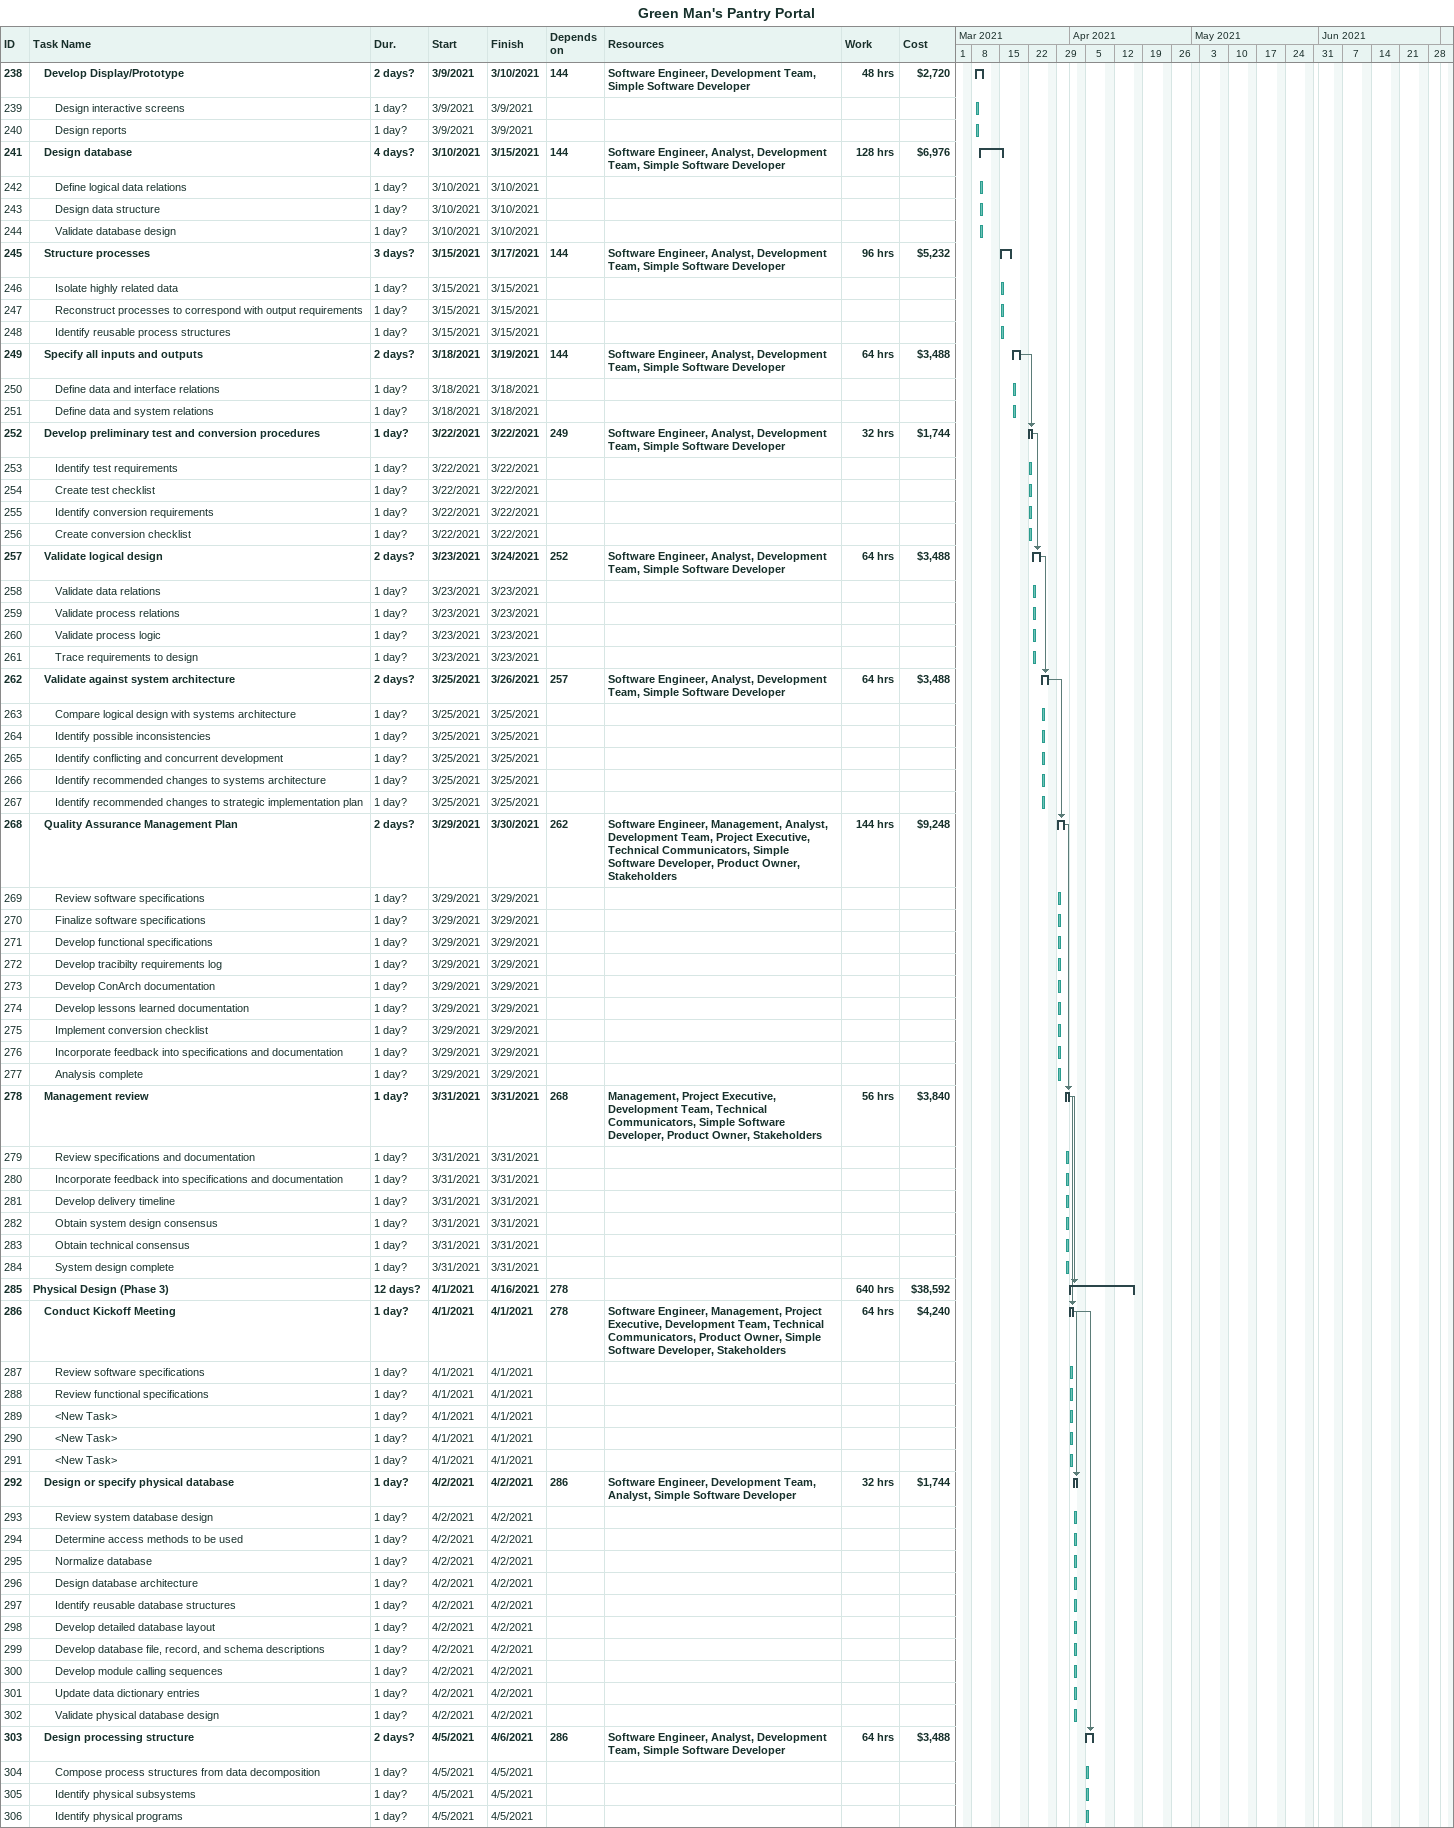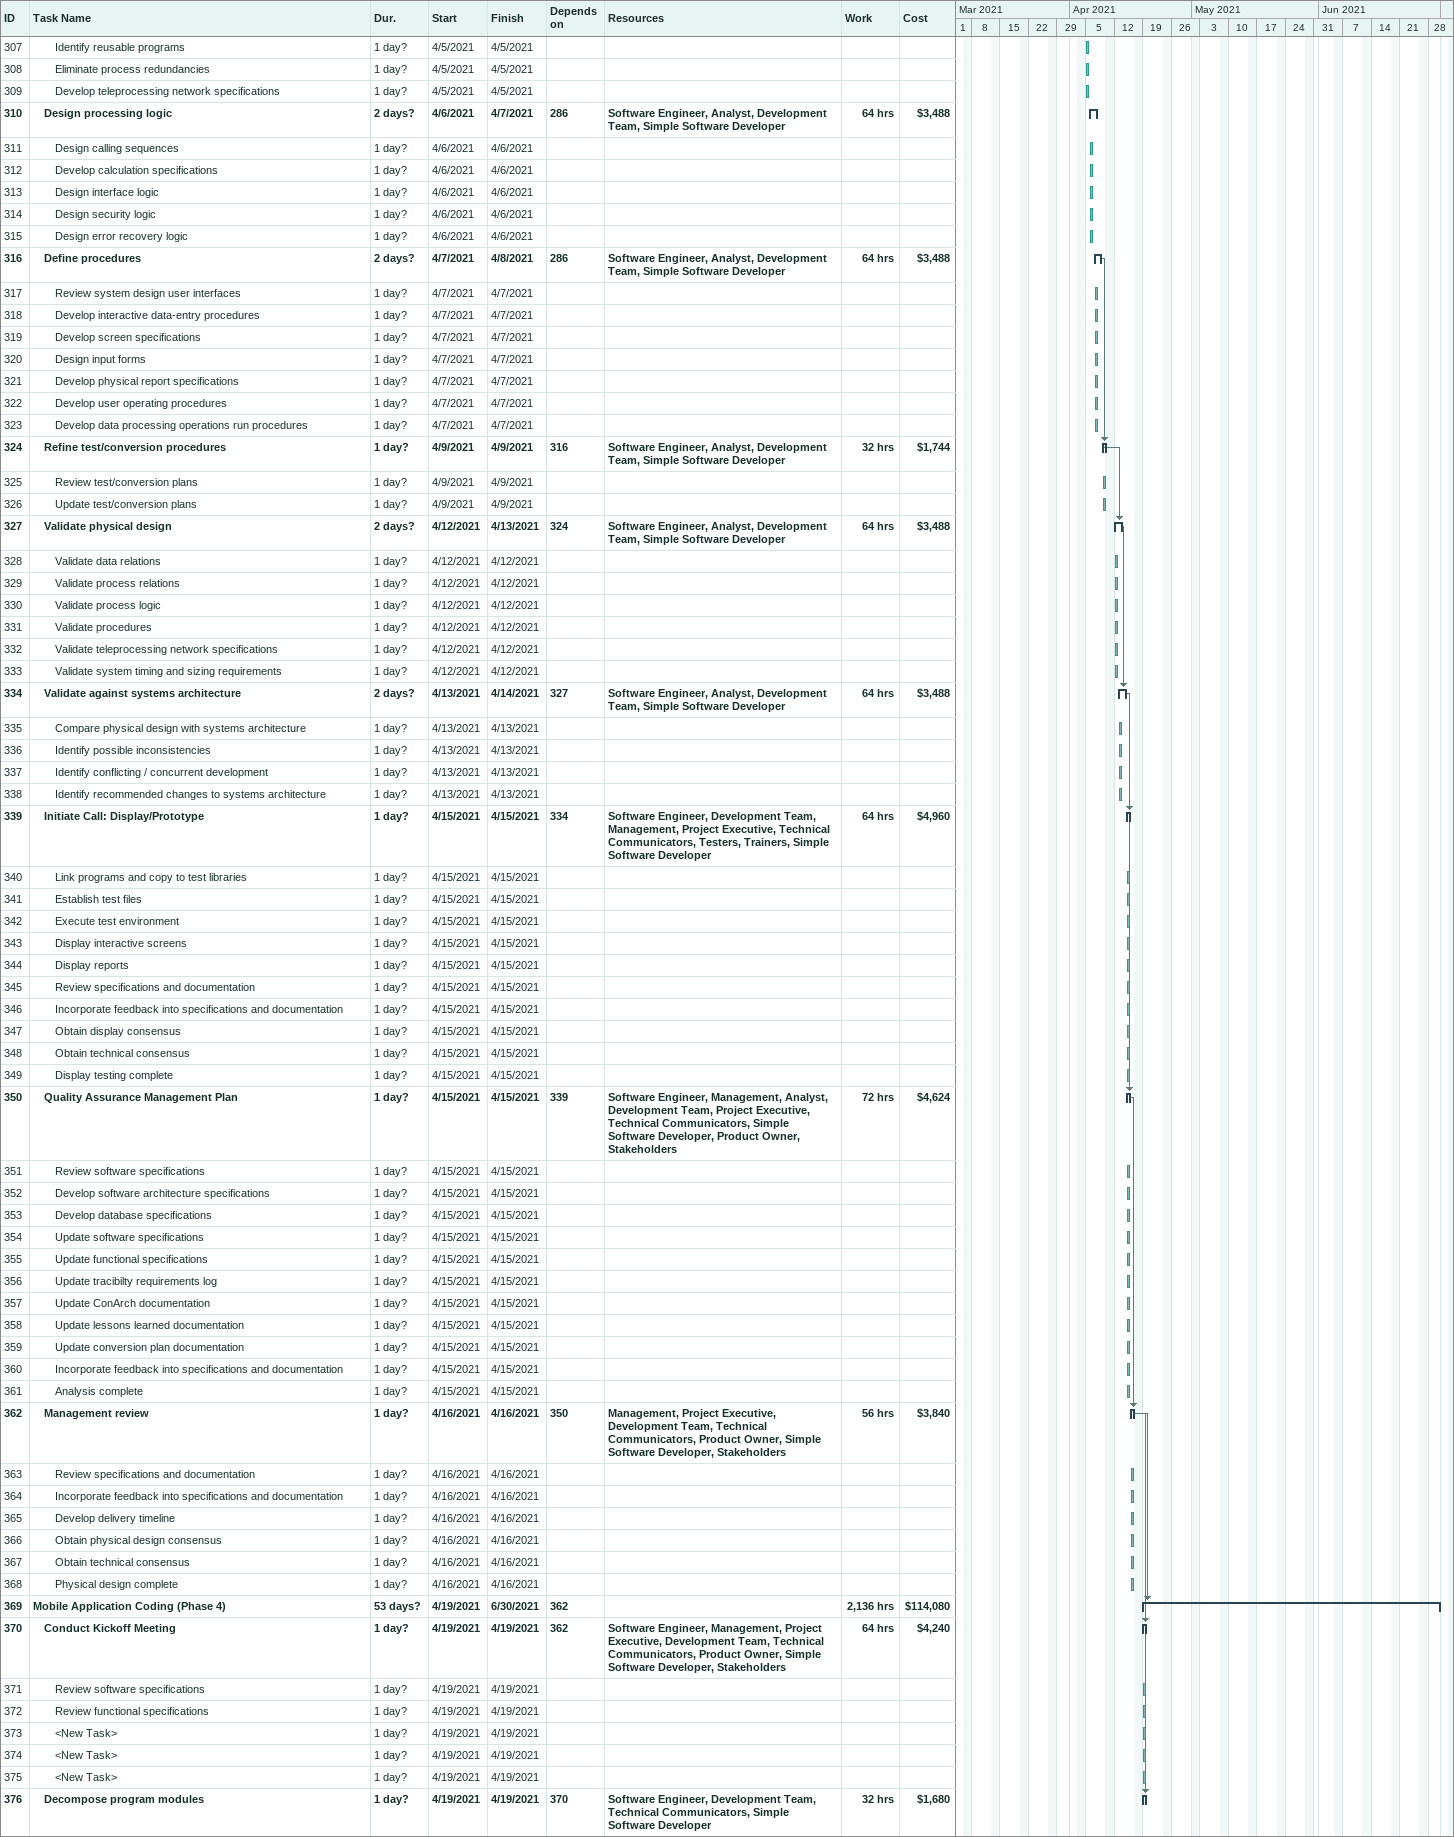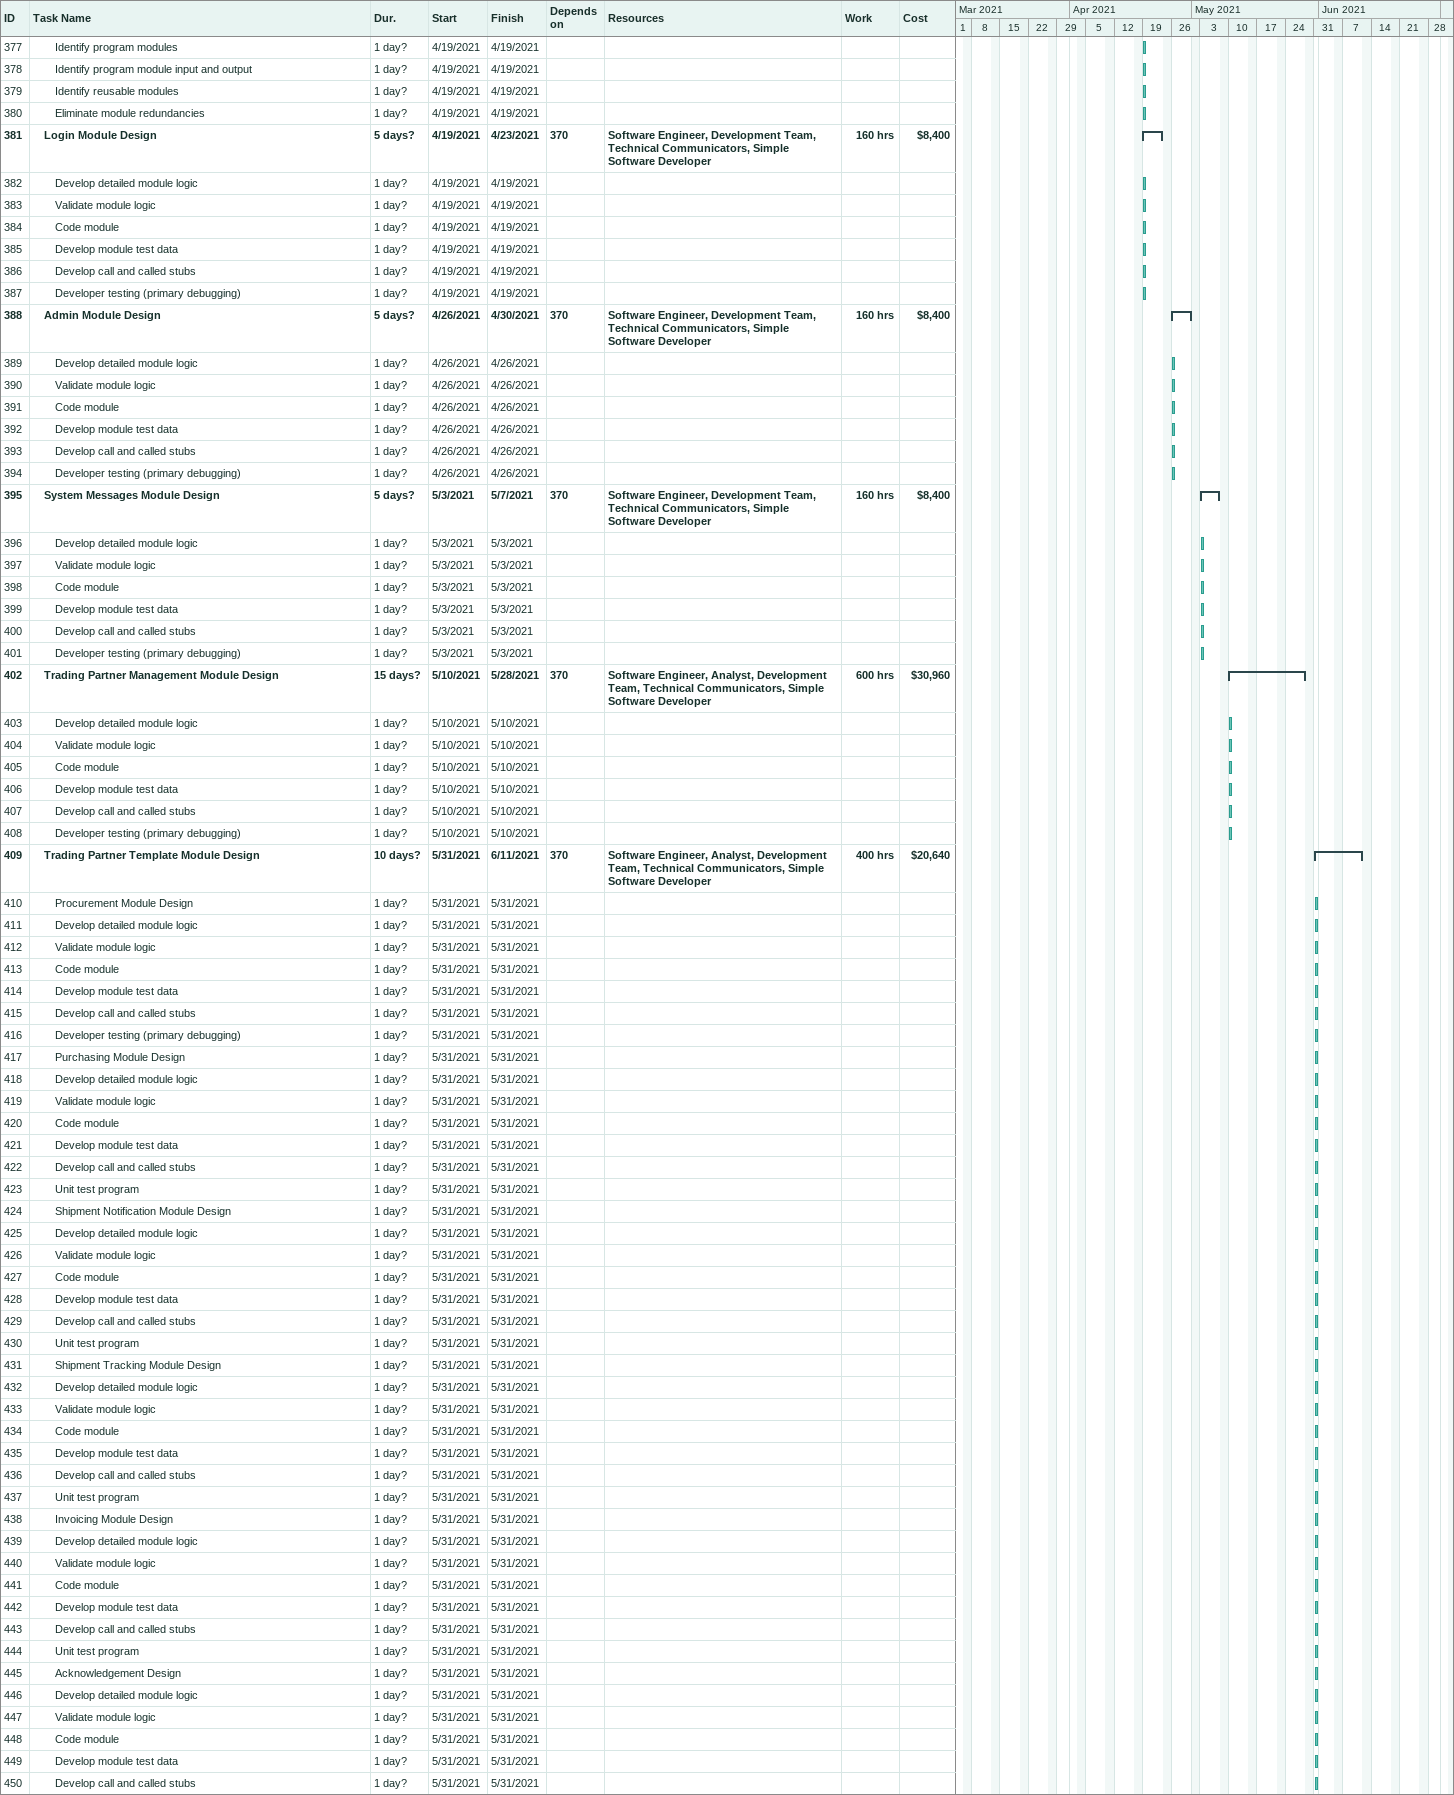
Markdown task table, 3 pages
Green Man's Pantry Portal

| ID | Level | Task | Duration | Start | Finish | Predecessors | Resources | Work (h) | Cost ($) |
|---|---|---|---|---|---|---|---|---|---|
| 238 | 2 | **Develop Display/Prototype** | 2d? | 2021-03-09 | 2021-03-10 | 144 | Software Engineer, Development Team, Simple Software Developer | 48 | 2720 |
| 239 | 3 | Design interactive screens | 1d? | 2021-03-09 | 2021-03-09 |  |  |  |  |
| 240 | 3 | Design reports | 1d? | 2021-03-09 | 2021-03-09 |  |  |  |  |
| 241 | 2 | **Design database** | 4d? | 2021-03-10 | 2021-03-15 | 144 | Software Engineer, Analyst, Development Team, Simple Software Developer | 128 | 6976 |
| 242 | 3 | Define logical data relations | 1d? | 2021-03-10 | 2021-03-10 |  |  |  |  |
| 243 | 3 | Design data structure | 1d? | 2021-03-10 | 2021-03-10 |  |  |  |  |
| 244 | 3 | Validate database design | 1d? | 2021-03-10 | 2021-03-10 |  |  |  |  |
| 245 | 2 | **Structure processes** | 3d? | 2021-03-15 | 2021-03-17 | 144 | Software Engineer, Analyst, Development Team, Simple Software Developer | 96 | 5232 |
| 246 | 3 | Isolate highly related data | 1d? | 2021-03-15 | 2021-03-15 |  |  |  |  |
| 247 | 3 | Reconstruct processes to correspond with output requirements | 1d? | 2021-03-15 | 2021-03-15 |  |  |  |  |
| 248 | 3 | Identify reusable process structures | 1d? | 2021-03-15 | 2021-03-15 |  |  |  |  |
| 249 | 2 | **Specify all inputs and outputs** | 2d? | 2021-03-18 | 2021-03-19 | 144 | Software Engineer, Analyst, Development Team, Simple Software Developer | 64 | 3488 |
| 250 | 3 | Define data and interface relations | 1d? | 2021-03-18 | 2021-03-18 |  |  |  |  |
| 251 | 3 | Define data and system relations | 1d? | 2021-03-18 | 2021-03-18 |  |  |  |  |
| 252 | 2 | **Develop preliminary test and conversion procedures** | 1d? | 2021-03-22 | 2021-03-22 | 249 | Software Engineer, Analyst, Development Team, Simple Software Developer | 32 | 1744 |
| 253 | 3 | Identify test requirements | 1d? | 2021-03-22 | 2021-03-22 |  |  |  |  |
| 254 | 3 | Create test checklist | 1d? | 2021-03-22 | 2021-03-22 |  |  |  |  |
| 255 | 3 | Identify conversion requirements | 1d? | 2021-03-22 | 2021-03-22 |  |  |  |  |
| 256 | 3 | Create conversion checklist | 1d? | 2021-03-22 | 2021-03-22 |  |  |  |  |
| 257 | 2 | **Validate logical design** | 2d? | 2021-03-23 | 2021-03-24 | 252 | Software Engineer, Analyst, Development Team, Simple Software Developer | 64 | 3488 |
| 258 | 3 | Validate data relations | 1d? | 2021-03-23 | 2021-03-23 |  |  |  |  |
| 259 | 3 | Validate process relations | 1d? | 2021-03-23 | 2021-03-23 |  |  |  |  |
| 260 | 3 | Validate process logic | 1d? | 2021-03-23 | 2021-03-23 |  |  |  |  |
| 261 | 3 | Trace requirements to design | 1d? | 2021-03-23 | 2021-03-23 |  |  |  |  |
| 262 | 2 | **Validate against system architecture** | 2d? | 2021-03-25 | 2021-03-26 | 257 | Software Engineer, Analyst, Development Team, Simple Software Developer | 64 | 3488 |
| 263 | 3 | Compare logical design with systems architecture | 1d? | 2021-03-25 | 2021-03-25 |  |  |  |  |
| 264 | 3 | Identify possible inconsistencies | 1d? | 2021-03-25 | 2021-03-25 |  |  |  |  |
| 265 | 3 | Identify conflicting and concurrent development | 1d? | 2021-03-25 | 2021-03-25 |  |  |  |  |
| 266 | 3 | Identify recommended changes to systems architecture | 1d? | 2021-03-25 | 2021-03-25 |  |  |  |  |
| 267 | 3 | Identify recommended changes to strategic implementation plan | 1d? | 2021-03-25 | 2021-03-25 |  |  |  |  |
| 268 | 2 | **Quality Assurance Management Plan** | 2d? | 2021-03-29 | 2021-03-30 | 262 | Software Engineer, Management, Analyst, Development Team, Project Executive, Technical Communicators, Simple Software Developer, Product Owner, Stakeholders | 144 | 9248 |
| 269 | 3 | Review software specifications | 1d? | 2021-03-29 | 2021-03-29 |  |  |  |  |
| 270 | 3 | Finalize software specifications | 1d? | 2021-03-29 | 2021-03-29 |  |  |  |  |
| 271 | 3 | Develop functional specifications | 1d? | 2021-03-29 | 2021-03-29 |  |  |  |  |
| 272 | 3 | Develop tracibilty requirements log | 1d? | 2021-03-29 | 2021-03-29 |  |  |  |  |
| 273 | 3 | Develop ConArch documentation | 1d? | 2021-03-29 | 2021-03-29 |  |  |  |  |
| 274 | 3 | Develop lessons learned documentation | 1d? | 2021-03-29 | 2021-03-29 |  |  |  |  |
| 275 | 3 | Implement conversion checklist | 1d? | 2021-03-29 | 2021-03-29 |  |  |  |  |
| 276 | 3 | Incorporate feedback into specifications and documentation | 1d? | 2021-03-29 | 2021-03-29 |  |  |  |  |
| 277 | 3 | Analysis complete | 1d? | 2021-03-29 | 2021-03-29 |  |  |  |  |
| 278 | 2 | **Management review** | 1d? | 2021-03-31 | 2021-03-31 | 268 | Management, Project Executive, Development Team, Technical Communicators, Simple Software Developer, Product Owner, Stakeholders | 56 | 3840 |
| 279 | 3 | Review specifications and documentation | 1d? | 2021-03-31 | 2021-03-31 |  |  |  |  |
| 280 | 3 | Incorporate feedback into specifications and documentation | 1d? | 2021-03-31 | 2021-03-31 |  |  |  |  |
| 281 | 3 | Develop delivery timeline | 1d? | 2021-03-31 | 2021-03-31 |  |  |  |  |
| 282 | 3 | Obtain system design consensus | 1d? | 2021-03-31 | 2021-03-31 |  |  |  |  |
| 283 | 3 | Obtain technical consensus | 1d? | 2021-03-31 | 2021-03-31 |  |  |  |  |
| 284 | 3 | System design complete | 1d? | 2021-03-31 | 2021-03-31 |  |  |  |  |
| 285 | 1 | **Physical Design (Phase 3)** | 12d? | 2021-04-01 | 2021-04-16 | 278 |  | 640 | 38592 |
| 286 | 2 | **Conduct Kickoff Meeting** | 1d? | 2021-04-01 | 2021-04-01 | 278 | Software Engineer, Management, Project Executive, Development Team, Technical Communicators, Product Owner, Simple Software Developer, Stakeholders | 64 | 4240 |
| 287 | 3 | Review software specifications | 1d? | 2021-04-01 | 2021-04-01 |  |  |  |  |
| 288 | 3 | Review functional specifications | 1d? | 2021-04-01 | 2021-04-01 |  |  |  |  |
| 289 | 3 | <New Task> | 1d? | 2021-04-01 | 2021-04-01 |  |  |  |  |
| 290 | 3 | <New Task> | 1d? | 2021-04-01 | 2021-04-01 |  |  |  |  |
| 291 | 3 | <New Task> | 1d? | 2021-04-01 | 2021-04-01 |  |  |  |  |
| 292 | 2 | **Design or specify physical database** | 1d? | 2021-04-02 | 2021-04-02 | 286 | Software Engineer, Development Team, Analyst, Simple Software Developer | 32 | 1744 |
| 293 | 3 | Review system database design | 1d? | 2021-04-02 | 2021-04-02 |  |  |  |  |
| 294 | 3 | Determine access methods to be used | 1d? | 2021-04-02 | 2021-04-02 |  |  |  |  |
| 295 | 3 | Normalize database | 1d? | 2021-04-02 | 2021-04-02 |  |  |  |  |
| 296 | 3 | Design database architecture | 1d? | 2021-04-02 | 2021-04-02 |  |  |  |  |
| 297 | 3 | Identify reusable database structures | 1d? | 2021-04-02 | 2021-04-02 |  |  |  |  |
| 298 | 3 | Develop detailed database layout | 1d? | 2021-04-02 | 2021-04-02 |  |  |  |  |
| 299 | 3 | Develop database file, record, and schema descriptions | 1d? | 2021-04-02 | 2021-04-02 |  |  |  |  |
| 300 | 3 | Develop module calling sequences | 1d? | 2021-04-02 | 2021-04-02 |  |  |  |  |
| 301 | 3 | Update data dictionary entries | 1d? | 2021-04-02 | 2021-04-02 |  |  |  |  |
| 302 | 3 | Validate physical database design | 1d? | 2021-04-02 | 2021-04-02 |  |  |  |  |
| 303 | 2 | **Design processing structure** | 2d? | 2021-04-05 | 2021-04-06 | 286 | Software Engineer, Analyst, Development Team, Simple Software Developer | 64 | 3488 |
| 304 | 3 | Compose process structures from data decomposition | 1d? | 2021-04-05 | 2021-04-05 |  |  |  |  |
| 305 | 3 | Identify physical subsystems | 1d? | 2021-04-05 | 2021-04-05 |  |  |  |  |
| 306 | 3 | Identify physical programs | 1d? | 2021-04-05 | 2021-04-05 |  |  |  |  |
| 307 | 3 | Identify reusable programs | 1d? | 2021-04-05 | 2021-04-05 |  |  |  |  |
| 308 | 3 | Eliminate process redundancies | 1d? | 2021-04-05 | 2021-04-05 |  |  |  |  |
| 309 | 3 | Develop teleprocessing network specifications | 1d? | 2021-04-05 | 2021-04-05 |  |  |  |  |
| 310 | 2 | **Design processing logic** | 2d? | 2021-04-06 | 2021-04-07 | 286 | Software Engineer, Analyst, Development Team, Simple Software Developer | 64 | 3488 |
| 311 | 3 | Design calling sequences | 1d? | 2021-04-06 | 2021-04-06 |  |  |  |  |
| 312 | 3 | Develop calculation specifications | 1d? | 2021-04-06 | 2021-04-06 |  |  |  |  |
| 313 | 3 | Design interface logic | 1d? | 2021-04-06 | 2021-04-06 |  |  |  |  |
| 314 | 3 | Design security logic | 1d? | 2021-04-06 | 2021-04-06 |  |  |  |  |
| 315 | 3 | Design error recovery logic | 1d? | 2021-04-06 | 2021-04-06 |  |  |  |  |
| 316 | 2 | **Define procedures** | 2d? | 2021-04-07 | 2021-04-08 | 286 | Software Engineer, Analyst, Development Team, Simple Software Developer | 64 | 3488 |
| 317 | 3 | Review system design user interfaces | 1d? | 2021-04-07 | 2021-04-07 |  |  |  |  |
| 318 | 3 | Develop interactive data-entry procedures | 1d? | 2021-04-07 | 2021-04-07 |  |  |  |  |
| 319 | 3 | Develop screen specifications | 1d? | 2021-04-07 | 2021-04-07 |  |  |  |  |
| 320 | 3 | Design input forms | 1d? | 2021-04-07 | 2021-04-07 |  |  |  |  |
| 321 | 3 | Develop physical report specifications | 1d? | 2021-04-07 | 2021-04-07 |  |  |  |  |
| 322 | 3 | Develop user operating procedures | 1d? | 2021-04-07 | 2021-04-07 |  |  |  |  |
| 323 | 3 | Develop data processing operations run procedures | 1d? | 2021-04-07 | 2021-04-07 |  |  |  |  |
| 324 | 2 | **Refine test/conversion procedures** | 1d? | 2021-04-09 | 2021-04-09 | 316 | Software Engineer, Analyst, Development Team, Simple Software Developer | 32 | 1744 |
| 325 | 3 | Review test/conversion plans | 1d? | 2021-04-09 | 2021-04-09 |  |  |  |  |
| 326 | 3 | Update test/conversion plans | 1d? | 2021-04-09 | 2021-04-09 |  |  |  |  |
| 327 | 2 | **Validate physical design** | 2d? | 2021-04-12 | 2021-04-13 | 324 | Software Engineer, Analyst, Development Team, Simple Software Developer | 64 | 3488 |
| 328 | 3 | Validate data relations | 1d? | 2021-04-12 | 2021-04-12 |  |  |  |  |
| 329 | 3 | Validate process relations | 1d? | 2021-04-12 | 2021-04-12 |  |  |  |  |
| 330 | 3 | Validate process logic | 1d? | 2021-04-12 | 2021-04-12 |  |  |  |  |
| 331 | 3 | Validate procedures | 1d? | 2021-04-12 | 2021-04-12 |  |  |  |  |
| 332 | 3 | Validate teleprocessing network specifications | 1d? | 2021-04-12 | 2021-04-12 |  |  |  |  |
| 333 | 3 | Validate system timing and sizing requirements | 1d? | 2021-04-12 | 2021-04-12 |  |  |  |  |
| 334 | 2 | **Validate against systems architecture** | 2d? | 2021-04-13 | 2021-04-14 | 327 | Software Engineer, Analyst, Development Team, Simple Software Developer | 64 | 3488 |
| 335 | 3 | Compare physical design with systems architecture | 1d? | 2021-04-13 | 2021-04-13 |  |  |  |  |
| 336 | 3 | Identify possible inconsistencies | 1d? | 2021-04-13 | 2021-04-13 |  |  |  |  |
| 337 | 3 | Identify conflicting / concurrent development | 1d? | 2021-04-13 | 2021-04-13 |  |  |  |  |
| 338 | 3 | Identify recommended changes to systems architecture | 1d? | 2021-04-13 | 2021-04-13 |  |  |  |  |
| 339 | 2 | **Initiate Call: Display/Prototype** | 1d? | 2021-04-15 | 2021-04-15 | 334 | Software Engineer, Development Team, Management, Project Executive, Technical Communicators, Testers, Trainers, Simple Software Developer | 64 | 4960 |
| 340 | 3 | Link programs and copy to test libraries | 1d? | 2021-04-15 | 2021-04-15 |  |  |  |  |
| 341 | 3 | Establish test files | 1d? | 2021-04-15 | 2021-04-15 |  |  |  |  |
| 342 | 3 | Execute test environment | 1d? | 2021-04-15 | 2021-04-15 |  |  |  |  |
| 343 | 3 | Display interactive screens | 1d? | 2021-04-15 | 2021-04-15 |  |  |  |  |
| 344 | 3 | Display reports | 1d? | 2021-04-15 | 2021-04-15 |  |  |  |  |
| 345 | 3 | Review specifications and documentation | 1d? | 2021-04-15 | 2021-04-15 |  |  |  |  |
| 346 | 3 | Incorporate feedback into specifications and documentation | 1d? | 2021-04-15 | 2021-04-15 |  |  |  |  |
| 347 | 3 | Obtain display consensus | 1d? | 2021-04-15 | 2021-04-15 |  |  |  |  |
| 348 | 3 | Obtain technical consensus | 1d? | 2021-04-15 | 2021-04-15 |  |  |  |  |
| 349 | 3 | Display testing complete | 1d? | 2021-04-15 | 2021-04-15 |  |  |  |  |
| 350 | 2 | **Quality Assurance Management Plan** | 1d? | 2021-04-15 | 2021-04-15 | 339 | Software Engineer, Management, Analyst, Development Team, Project Executive, Technical Communicators, Simple Software Developer, Product Owner, Stakeholders | 72 | 4624 |
| 351 | 3 | Review software specifications | 1d? | 2021-04-15 | 2021-04-15 |  |  |  |  |
| 352 | 3 | Develop software architecture specifications | 1d? | 2021-04-15 | 2021-04-15 |  |  |  |  |
| 353 | 3 | Develop database specifications | 1d? | 2021-04-15 | 2021-04-15 |  |  |  |  |
| 354 | 3 | Update software specifications | 1d? | 2021-04-15 | 2021-04-15 |  |  |  |  |
| 355 | 3 | Update functional specifications | 1d? | 2021-04-15 | 2021-04-15 |  |  |  |  |
| 356 | 3 | Update tracibilty requirements log | 1d? | 2021-04-15 | 2021-04-15 |  |  |  |  |
| 357 | 3 | Update ConArch documentation | 1d? | 2021-04-15 | 2021-04-15 |  |  |  |  |
| 358 | 3 | Update lessons learned documentation | 1d? | 2021-04-15 | 2021-04-15 |  |  |  |  |
| 359 | 3 | Update conversion plan documentation | 1d? | 2021-04-15 | 2021-04-15 |  |  |  |  |
| 360 | 3 | Incorporate feedback into specifications and documentation | 1d? | 2021-04-15 | 2021-04-15 |  |  |  |  |
| 361 | 3 | Analysis complete | 1d? | 2021-04-15 | 2021-04-15 |  |  |  |  |
| 362 | 2 | **Management review** | 1d? | 2021-04-16 | 2021-04-16 | 350 | Management, Project Executive, Development Team, Technical Communicators, Product Owner, Simple Software Developer, Stakeholders | 56 | 3840 |
| 363 | 3 | Review specifications and documentation | 1d? | 2021-04-16 | 2021-04-16 |  |  |  |  |
| 364 | 3 | Incorporate feedback into specifications and documentation | 1d? | 2021-04-16 | 2021-04-16 |  |  |  |  |
| 365 | 3 | Develop delivery timeline | 1d? | 2021-04-16 | 2021-04-16 |  |  |  |  |
| 366 | 3 | Obtain physical design consensus | 1d? | 2021-04-16 | 2021-04-16 |  |  |  |  |
| 367 | 3 | Obtain technical consensus | 1d? | 2021-04-16 | 2021-04-16 |  |  |  |  |
| 368 | 3 | Physical design complete | 1d? | 2021-04-16 | 2021-04-16 |  |  |  |  |
| 369 | 1 | **Mobile Application Coding (Phase 4)** | 53d? | 2021-04-19 | 2021-06-30 | 362 |  | 2136 | 114080 |
| 370 | 2 | **Conduct Kickoff Meeting** | 1d? | 2021-04-19 | 2021-04-19 | 362 | Software Engineer, Management, Project Executive, Development Team, Technical Communicators, Product Owner, Simple Software Developer, Stakeholders | 64 | 4240 |
| 371 | 3 | Review software specifications | 1d? | 2021-04-19 | 2021-04-19 |  |  |  |  |
| 372 | 3 | Review functional specifications | 1d? | 2021-04-19 | 2021-04-19 |  |  |  |  |
| 373 | 3 | <New Task> | 1d? | 2021-04-19 | 2021-04-19 |  |  |  |  |
| 374 | 3 | <New Task> | 1d? | 2021-04-19 | 2021-04-19 |  |  |  |  |
| 375 | 3 | <New Task> | 1d? | 2021-04-19 | 2021-04-19 |  |  |  |  |
| 376 | 2 | **Decompose program modules** | 1d? | 2021-04-19 | 2021-04-19 | 370 | Software Engineer, Development Team, Technical Communicators, Simple Software Developer | 32 | 1680 |
| 377 | 3 | Identify program modules | 1d? | 2021-04-19 | 2021-04-19 |  |  |  |  |
| 378 | 3 | Identify program module input and output | 1d? | 2021-04-19 | 2021-04-19 |  |  |  |  |
| 379 | 3 | Identify reusable modules | 1d? | 2021-04-19 | 2021-04-19 |  |  |  |  |
| 380 | 3 | Eliminate module redundancies | 1d? | 2021-04-19 | 2021-04-19 |  |  |  |  |
| 381 | 2 | **Login Module Design** | 5d? | 2021-04-19 | 2021-04-23 | 370 | Software Engineer, Development Team, Technical Communicators, Simple Software Developer | 160 | 8400 |
| 382 | 3 | Develop detailed module logic | 1d? | 2021-04-19 | 2021-04-19 |  |  |  |  |
| 383 | 3 | Validate module logic | 1d? | 2021-04-19 | 2021-04-19 |  |  |  |  |
| 384 | 3 | Code module | 1d? | 2021-04-19 | 2021-04-19 |  |  |  |  |
| 385 | 3 | Develop module test data | 1d? | 2021-04-19 | 2021-04-19 |  |  |  |  |
| 386 | 3 | Develop call and called stubs | 1d? | 2021-04-19 | 2021-04-19 |  |  |  |  |
| 387 | 3 | Developer testing (primary debugging) | 1d? | 2021-04-19 | 2021-04-19 |  |  |  |  |
| 388 | 2 | **Admin Module Design** | 5d? | 2021-04-26 | 2021-04-30 | 370 | Software Engineer, Development Team, Technical Communicators, Simple Software Developer | 160 | 8400 |
| 389 | 3 | Develop detailed module logic | 1d? | 2021-04-26 | 2021-04-26 |  |  |  |  |
| 390 | 3 | Validate module logic | 1d? | 2021-04-26 | 2021-04-26 |  |  |  |  |
| 391 | 3 | Code module | 1d? | 2021-04-26 | 2021-04-26 |  |  |  |  |
| 392 | 3 | Develop module test data | 1d? | 2021-04-26 | 2021-04-26 |  |  |  |  |
| 393 | 3 | Develop call and called stubs | 1d? | 2021-04-26 | 2021-04-26 |  |  |  |  |
| 394 | 3 | Developer testing (primary debugging) | 1d? | 2021-04-26 | 2021-04-26 |  |  |  |  |
| 395 | 2 | **System Messages Module Design** | 5d? | 2021-05-03 | 2021-05-07 | 370 | Software Engineer, Development Team, Technical Communicators, Simple Software Developer | 160 | 8400 |
| 396 | 3 | Develop detailed module logic | 1d? | 2021-05-03 | 2021-05-03 |  |  |  |  |
| 397 | 3 | Validate module logic | 1d? | 2021-05-03 | 2021-05-03 |  |  |  |  |
| 398 | 3 | Code module | 1d? | 2021-05-03 | 2021-05-03 |  |  |  |  |
| 399 | 3 | Develop module test data | 1d? | 2021-05-03 | 2021-05-03 |  |  |  |  |
| 400 | 3 | Develop call and called stubs | 1d? | 2021-05-03 | 2021-05-03 |  |  |  |  |
| 401 | 3 | Developer testing (primary debugging) | 1d? | 2021-05-03 | 2021-05-03 |  |  |  |  |
| 402 | 2 | **Trading Partner Management Module Design** | 15d? | 2021-05-10 | 2021-05-28 | 370 | Software Engineer, Analyst, Development Team, Technical Communicators, Simple Software Developer | 600 | 30960 |
| 403 | 3 | Develop detailed module logic | 1d? | 2021-05-10 | 2021-05-10 |  |  |  |  |
| 404 | 3 | Validate module logic | 1d? | 2021-05-10 | 2021-05-10 |  |  |  |  |
| 405 | 3 | Code module | 1d? | 2021-05-10 | 2021-05-10 |  |  |  |  |
| 406 | 3 | Develop module test data | 1d? | 2021-05-10 | 2021-05-10 |  |  |  |  |
| 407 | 3 | Develop call and called stubs | 1d? | 2021-05-10 | 2021-05-10 |  |  |  |  |
| 408 | 3 | Developer testing (primary debugging) | 1d? | 2021-05-10 | 2021-05-10 |  |  |  |  |
| 409 | 2 | **Trading Partner Template Module Design** | 10d? | 2021-05-31 | 2021-06-11 | 370 | Software Engineer, Analyst, Development Team, Technical Communicators, Simple Software Developer | 400 | 20640 |
| 410 | 3 | Procurement Module Design | 1d? | 2021-05-31 | 2021-05-31 |  |  |  |  |
| 411 | 3 | Develop detailed module logic | 1d? | 2021-05-31 | 2021-05-31 |  |  |  |  |
| 412 | 3 | Validate module logic | 1d? | 2021-05-31 | 2021-05-31 |  |  |  |  |
| 413 | 3 | Code module | 1d? | 2021-05-31 | 2021-05-31 |  |  |  |  |
| 414 | 3 | Develop module test data | 1d? | 2021-05-31 | 2021-05-31 |  |  |  |  |
| 415 | 3 | Develop call and called stubs | 1d? | 2021-05-31 | 2021-05-31 |  |  |  |  |
| 416 | 3 | Developer testing (primary debugging) | 1d? | 2021-05-31 | 2021-05-31 |  |  |  |  |
| 417 | 3 | Purchasing Module Design | 1d? | 2021-05-31 | 2021-05-31 |  |  |  |  |
| 418 | 3 | Develop detailed module logic | 1d? | 2021-05-31 | 2021-05-31 |  |  |  |  |
| 419 | 3 | Validate module logic | 1d? | 2021-05-31 | 2021-05-31 |  |  |  |  |
| 420 | 3 | Code module | 1d? | 2021-05-31 | 2021-05-31 |  |  |  |  |
| 421 | 3 | Develop module test data | 1d? | 2021-05-31 | 2021-05-31 |  |  |  |  |
| 422 | 3 | Develop call and called stubs | 1d? | 2021-05-31 | 2021-05-31 |  |  |  |  |
| 423 | 3 | Unit test program | 1d? | 2021-05-31 | 2021-05-31 |  |  |  |  |
| 424 | 3 | Shipment Notification Module Design | 1d? | 2021-05-31 | 2021-05-31 |  |  |  |  |
| 425 | 3 | Develop detailed module logic | 1d? | 2021-05-31 | 2021-05-31 |  |  |  |  |
| 426 | 3 | Validate module logic | 1d? | 2021-05-31 | 2021-05-31 |  |  |  |  |
| 427 | 3 | Code module | 1d? | 2021-05-31 | 2021-05-31 |  |  |  |  |
| 428 | 3 | Develop module test data | 1d? | 2021-05-31 | 2021-05-31 |  |  |  |  |
| 429 | 3 | Develop call and called stubs | 1d? | 2021-05-31 | 2021-05-31 |  |  |  |  |
| 430 | 3 | Unit test program | 1d? | 2021-05-31 | 2021-05-31 |  |  |  |  |
| 431 | 3 | Shipment Tracking Module Design | 1d? | 2021-05-31 | 2021-05-31 |  |  |  |  |
| 432 | 3 | Develop detailed module logic | 1d? | 2021-05-31 | 2021-05-31 |  |  |  |  |
| 433 | 3 | Validate module logic | 1d? | 2021-05-31 | 2021-05-31 |  |  |  |  |
| 434 | 3 | Code module | 1d? | 2021-05-31 | 2021-05-31 |  |  |  |  |
| 435 | 3 | Develop module test data | 1d? | 2021-05-31 | 2021-05-31 |  |  |  |  |
| 436 | 3 | Develop call and called stubs | 1d? | 2021-05-31 | 2021-05-31 |  |  |  |  |
| 437 | 3 | Unit test program | 1d? | 2021-05-31 | 2021-05-31 |  |  |  |  |
| 438 | 3 | Invoicing Module Design | 1d? | 2021-05-31 | 2021-05-31 |  |  |  |  |
| 439 | 3 | Develop detailed module logic | 1d? | 2021-05-31 | 2021-05-31 |  |  |  |  |
| 440 | 3 | Validate module logic | 1d? | 2021-05-31 | 2021-05-31 |  |  |  |  |
| 441 | 3 | Code module | 1d? | 2021-05-31 | 2021-05-31 |  |  |  |  |
| 442 | 3 | Develop module test data | 1d? | 2021-05-31 | 2021-05-31 |  |  |  |  |
| 443 | 3 | Develop call and called stubs | 1d? | 2021-05-31 | 2021-05-31 |  |  |  |  |
| 444 | 3 | Unit test program | 1d? | 2021-05-31 | 2021-05-31 |  |  |  |  |
| 445 | 3 | Acknowledgement Design | 1d? | 2021-05-31 | 2021-05-31 |  |  |  |  |
| 446 | 3 | Develop detailed module logic | 1d? | 2021-05-31 | 2021-05-31 |  |  |  |  |
| 447 | 3 | Validate module logic | 1d? | 2021-05-31 | 2021-05-31 |  |  |  |  |
| 448 | 3 | Code module | 1d? | 2021-05-31 | 2021-05-31 |  |  |  |  |
| 449 | 3 | Develop module test data | 1d? | 2021-05-31 | 2021-05-31 |  |  |  |  |
| 450 | 3 | Develop call and called stubs | 1d? | 2021-05-31 | 2021-05-31 |  |  |  |  |
